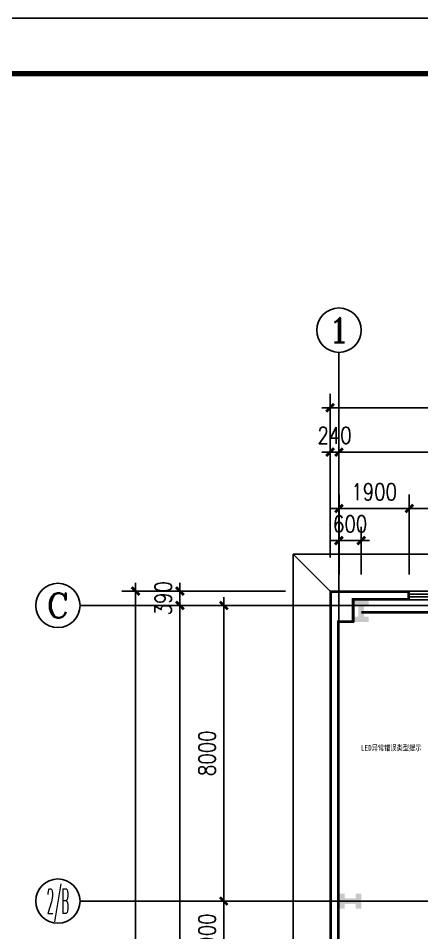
# Model space of a CAD drawing. Header units: millimetres. Extents: x 2509 to 128734, y 2492 to 91667.
# Drawn here: x 19550 to 30455, y 66885 to 91630 of the extents above; entities that cross this region are included whole.
import ezdxf
from ezdxf.enums import TextEntityAlignment as Align

# ---------------------------------------------------------------- set-up
doc = ezdxf.new("R2010")
doc.units = ezdxf.units.MM
doc.linetypes.add('CENTER', pattern=[50.8, 31.75, -6.35, 6.35, -6.35])
doc.linetypes.add('DOTE', pattern=[2.42, 2, -0.2, 0.02, -0.2])
for name, color, linetype in [('6文字层', 3, 'Continuous'), ('AXIS', 3, 'Continuous'), ('AXIS_TEXT', 7, 'Continuous'), ('COLUMN', 7, 'Continuous'), ('DOTE', 1, 'DOTE'), ('GROUND', 2, 'Continuous'), ('PUB_DIM', 3, 'Continuous'), ('PUB_WALL', 255, 'Continuous'), ('WALL', 4, 'Continuous'), ('WINDOW', 41, 'Continuous'), ('WINDOW_TEXT', 7, 'Continuous')]:
    doc.layers.add(name, color=color, linetype=linetype)
doc.styles.add('_SIMPLEX', font='SIMPLEX.shx', dxfattribs={"width": 0.8})
doc.styles.add('COMPLEX', font='COMPLEX')
doc.styles.add('DIM_FONT', font='SIMPLEX.shx', dxfattribs={"width": 0.8})
doc.styles.add('SIMPLEX', font='SIMPLEX.SHX')
doc.styles.add('宋体', font='', dxfattribs={"width": 0.8, "height": 4})
doc.styles.get('宋体').set_extended_font_data('SimSun')
doc.dimstyles.new('AXIS150', dxfattribs={"dimscale": 1.5, "dimtxt": 300, "dimasz": 1, "dimexe": 250, "dimexo": 300, "dimgap": 150, "dimtad": 1, "dimdec": 0, "dimzin": 0, "dimdsep": 46, "dimtxsty": 'DIM_FONT', "dimblk": '_DIMX', "dimcen": 2.5, "dimse1": 1, "dimse2": 1, "dimclrt": 7, "dimadec": 0, "dimazin": 0, "dimtfac": 1, "dimtdec": 0, "dimtix": 1, "dimtmove": 2, "dimatfit": 3, "dimldrblk": '_DIMX', "dimfxl": 1, "dimtolj": 1, "dimtzin": 0, "dimarcsym": 0})
doc.dimstyles.new('DIMN150', dxfattribs={"dimscale": 1.5, "dimtxt": 300, "dimasz": 1, "dimexe": 250, "dimexo": 300, "dimgap": 150, "dimtad": 1, "dimdec": 0, "dimzin": 0, "dimdsep": 46, "dimtxsty": 'DIM_FONT', "dimblk": '_DIMX', "dimcen": 2.5, "dimclrt": 7, "dimadec": 0, "dimazin": 0, "dimtfac": 1, "dimtdec": 0, "dimtix": 1, "dimtmove": 2, "dimatfit": 3, "dimldrblk": '_DIMX', "dimfxl": 1, "dimtolj": 1, "dimtzin": 0, "dimarcsym": 0})

# ---------------------------------------------------------------- blocks, each defined once
blk = doc.blocks.new('_DIMX')
blk.add_line((-150, 0), (150, 0))
at = {"const_width": 50}
blk.add_lwpolyline([(-70, -70), (70, 70)], dxfattribs=at)
blk = doc.blocks.new('*D79')
at = {"layer": 'AXIS', "color": 0, "lineweight": -2, "transparency": 16777216}
blk.add_line((33149, -256724), (33149, -280721), dxfattribs=at)
at = {"layer": 'DEFPOINTS', "color": 0, "transparency": 16777216}
for p in [(36449, -256722), (33149, -280722), (36449, -280722)]:
    blk.add_point(p, dxfattribs=at)
at = {"layer": 'AXIS', "color": 0, "lineweight": -2, "transparency": 16777216, "xscale": 1.5, "yscale": 1.5, "zscale": 1.5}
for p, rotation in [((33149, -256722), 90), ((33149, -280722), 270)]:
    blk.add_blockref('_DIMX', p, dxfattribs=dict(at, rotation=rotation))
at = {"layer": 'AXIS', "color": 7, "transparency": 16777216, "insert": (32699, -268722), "char_height": 450, "attachment_point": 5, "rotation": 90, "style": 'DIM_FONT'}
blk.add_mtext('\\A1;24000', dxfattribs=at)
blk = doc.blocks.new('*D78')
at = {"layer": 'AXIS', "color": 0, "lineweight": -2, "transparency": 16777216}
for p, q in [((35999, -256332), (31574, -256332)), ((31949, -256334), (31949, -305111)), ((35999, -305112), (31574, -305112))]:
    blk.add_line(p, q, dxfattribs=at)
at = {"layer": 'DEFPOINTS', "color": 0, "transparency": 16777216}
for p in [(36449, -256332), (31949, -305112), (36449, -305112)]:
    blk.add_point(p, dxfattribs=at)
at = {"layer": 'AXIS', "color": 0, "lineweight": -2, "transparency": 16777216, "xscale": 1.5, "yscale": 1.5, "zscale": 1.5}
for p, rotation in [((31949, -256332), 90), ((31949, -305112), 270)]:
    blk.add_blockref('_DIMX', p, dxfattribs=dict(at, rotation=rotation))
at = {"layer": 'AXIS', "color": 7, "transparency": 16777216, "insert": (31499, -280722), "char_height": 450, "attachment_point": 5, "rotation": 90, "style": 'DIM_FONT'}
blk.add_mtext('\\A1;48780', dxfattribs=at)
blk = doc.blocks.new('*D123')
at = {"layer": 'AXIS', "color": 0, "lineweight": -2, "transparency": 16777216}
for p, q in [((37209, -255422), (37209, -250997)), ((109689, -255422), (109689, -250997)), ((109687, -251372), (37210, -251372))]:
    blk.add_line(p, q, dxfattribs=at)
at = {"layer": 'DEFPOINTS', "color": 0, "transparency": 16777216}
for p in [(37209, -251372), (37209, -255872), (109689, -255872)]:
    blk.add_point(p, dxfattribs=at)
at = {"layer": 'AXIS', "color": 0, "lineweight": -2, "transparency": 16777216, "xscale": 1.5, "yscale": 1.5, "zscale": 1.5, "rotation": 180}
blk.add_blockref('_DIMX', (37209, -251372), dxfattribs=at)
at = {"layer": 'AXIS', "color": 0, "lineweight": -2, "transparency": 16777216, "xscale": 1.5, "yscale": 1.5, "zscale": 1.5}
blk.add_blockref('_DIMX', (109689, -251372), dxfattribs=at)
at = {"layer": 'AXIS', "color": 7, "transparency": 16777216, "insert": (73449, -250922), "char_height": 450, "attachment_point": 5, "style": 'DIM_FONT'}
blk.add_mtext('\\A1;72480', dxfattribs=at)
blk = doc.blocks.new('*D121')
at = {"layer": 'DEFPOINTS', "color": 0, "transparency": 16777216}
for p in [(34334, -256722), (37009, -256722), (37009, -264722)]:
    blk.add_point(p, dxfattribs=at)
at = {"layer": 'PUB_DIM', "color": 0, "lineweight": -2, "transparency": 16777216}
for p, q in [((36559, -256722), (33959, -256722)), ((34334, -264721), (34334, -256724)), ((36559, -264722), (33959, -264722))]:
    blk.add_line(p, q, dxfattribs=at)
at = {"layer": 'PUB_DIM', "color": 0, "lineweight": -2, "transparency": 16777216, "xscale": 1.5, "yscale": 1.5, "zscale": 1.5}
for p, rotation in [((34334, -256722), 90), ((34334, -264722), 270)]:
    blk.add_blockref('_DIMX', p, dxfattribs=dict(at, rotation=rotation))
at = {"layer": 'PUB_DIM', "color": 7, "transparency": 16777216, "insert": (33884, -260722), "char_height": 450, "attachment_point": 5, "rotation": 90, "style": 'DIM_FONT'}
blk.add_mtext('\\A1;8000', dxfattribs=at)
blk = doc.blocks.new('*D118')
at = {"layer": 'DEFPOINTS', "color": 0, "transparency": 16777216}
for p in [(34334, -264722), (37009, -264722), (37009, -266622)]:
    blk.add_point(p, dxfattribs=at)
at = {"layer": 'PUB_DIM', "color": 0, "lineweight": -2, "transparency": 16777216}
for p, q in [((36559, -264722), (33959, -264722)), ((34334, -266621), (34334, -264724)), ((36559, -266622), (33959, -266622))]:
    blk.add_line(p, q, dxfattribs=at)
at = {"layer": 'PUB_DIM', "color": 0, "lineweight": -2, "transparency": 16777216, "xscale": 1.5, "yscale": 1.5, "zscale": 1.5}
for p, rotation in [((34334, -264722), 90), ((34334, -266622), 270)]:
    blk.add_blockref('_DIMX', p, dxfattribs=dict(at, rotation=rotation))
at = {"layer": 'PUB_DIM', "color": 7, "transparency": 16777216, "insert": (33884, -265672), "char_height": 450, "attachment_point": 5, "rotation": 90, "style": 'DIM_FONT'}
blk.add_mtext('\\A1;1900', dxfattribs=at)
blk = doc.blocks.new('_AXISO')
blk.add_circle((0, 0), 0.5)
at = {"layer": 'AXIS_TEXT', "style": 'COMPLEX', "width": 1.041667}
blk.add_attdef('A', text='', height=0.56, dxfattribs=at).set_placement((-0.25, -0.28), (0.25, -0.28), align=Align.FIT)
blk = doc.blocks.new('*D116')
at = {"layer": 'AXIS', "color": 0, "lineweight": -2, "transparency": 16777216}
blk.add_line((45447, -252572), (37450, -252572), dxfattribs=at)
at = {"layer": 'DEFPOINTS', "color": 0, "transparency": 16777216}
for p in [(37449, -252572), (37449, -255872), (45449, -255872)]:
    blk.add_point(p, dxfattribs=at)
at = {"layer": 'AXIS', "color": 0, "lineweight": -2, "transparency": 16777216, "xscale": 1.5, "yscale": 1.5, "zscale": 1.5, "rotation": 180}
blk.add_blockref('_DIMX', (37449, -252572), dxfattribs=at)
at = {"layer": 'AXIS', "color": 0, "lineweight": -2, "transparency": 16777216, "xscale": 1.5, "yscale": 1.5, "zscale": 1.5}
blk.add_blockref('_DIMX', (45449, -252572), dxfattribs=at)
at = {"layer": 'AXIS', "color": 7, "transparency": 16777216, "insert": (41449, -252122), "char_height": 450, "attachment_point": 5, "style": 'DIM_FONT'}
blk.add_mtext('\\A1;8000', dxfattribs=at)
blk = doc.blocks.new('*D113')
at = {"layer": 'DEFPOINTS', "color": 0, "transparency": 16777216}
for p in [(39349, -254097), (37449, -256332), (39349, -256332)]:
    blk.add_point(p, dxfattribs=at)
at = {"layer": 'PUB_DIM', "color": 0, "lineweight": -2, "transparency": 16777216}
for p, q in [((37449, -255882), (37449, -253722)), ((39349, -255882), (39349, -253722)), ((37450, -254097), (39347, -254097))]:
    blk.add_line(p, q, dxfattribs=at)
at = {"layer": 'PUB_DIM', "color": 0, "lineweight": -2, "transparency": 16777216, "xscale": 1.5, "yscale": 1.5, "zscale": 1.5, "rotation": 180}
blk.add_blockref('_DIMX', (37449, -254097), dxfattribs=at)
at = {"layer": 'PUB_DIM', "color": 0, "lineweight": -2, "transparency": 16777216, "xscale": 1.5, "yscale": 1.5, "zscale": 1.5}
blk.add_blockref('_DIMX', (39349, -254097), dxfattribs=at)
at = {"layer": 'PUB_DIM', "color": 7, "transparency": 16777216, "insert": (38399, -253647), "char_height": 450, "attachment_point": 5, "style": 'DIM_FONT'}
blk.add_mtext('\\A1;1900', dxfattribs=at)
blk = doc.blocks.new('*D112')
at = {"layer": 'DEFPOINTS', "color": 0, "transparency": 16777216}
for p in [(43549, -254097), (39349, -256332), (43549, -256332)]:
    blk.add_point(p, dxfattribs=at)
at = {"layer": 'PUB_DIM', "color": 0, "lineweight": -2, "transparency": 16777216}
for p, q in [((39349, -255882), (39349, -253722)), ((43549, -255882), (43549, -253722)), ((39350, -254097), (43547, -254097))]:
    blk.add_line(p, q, dxfattribs=at)
at = {"layer": 'PUB_DIM', "color": 0, "lineweight": -2, "transparency": 16777216, "xscale": 1.5, "yscale": 1.5, "zscale": 1.5, "rotation": 180}
blk.add_blockref('_DIMX', (39349, -254097), dxfattribs=at)
at = {"layer": 'PUB_DIM', "color": 0, "lineweight": -2, "transparency": 16777216, "xscale": 1.5, "yscale": 1.5, "zscale": 1.5}
blk.add_blockref('_DIMX', (43549, -254097), dxfattribs=at)
at = {"layer": 'PUB_DIM', "color": 7, "transparency": 16777216, "insert": (41449, -253647), "char_height": 450, "attachment_point": 5, "style": 'DIM_FONT'}
blk.add_mtext('\\A1;4200', dxfattribs=at)
blk = doc.blocks.new('_WBLK')
for p, q in [((-0.5, 0.5), (0.5, 0.5)), ((0.5, 0.1667), (-0.5, 0.1667)), ((0.5, -0.1667), (-0.5, -0.1667)), ((-0.5, -0.5), (0.5, -0.5))]:
    blk.add_line(p, q)
at = {"layer": 'WINDOW_TEXT', "style": 'SIMPLEX', "flags": 9}
blk.add_attdef('A', text='', height=1, dxfattribs=at).set_placement((0, 1.5), align=Align.MIDDLE)
blk = doc.blocks.new('*D138')
at = {"layer": 'DEFPOINTS', "color": 0, "transparency": 16777216}
for p in [(37449, -254967), (37449, -256332), (38049, -256332)]:
    blk.add_point(p, dxfattribs=at)
at = {"layer": 'PUB_DIM', "color": 0, "lineweight": -2, "transparency": 16777216}
for p, q in [((37449, -255882), (37449, -254592)), ((38049, -255882), (38049, -254592)), ((37447, -254967), (37446, -254967)), ((38049, -254967), (37449, -254967)), ((38050, -254967), (38052, -254967))]:
    blk.add_line(p, q, dxfattribs=at)
at = {"layer": 'PUB_DIM', "color": 0, "lineweight": -2, "transparency": 16777216, "xscale": 1.5, "yscale": 1.5, "zscale": 1.5}
blk.add_blockref('_DIMX', (37449, -254967), dxfattribs=at)
at = {"layer": 'PUB_DIM', "color": 0, "lineweight": -2, "transparency": 16777216, "xscale": 1.5, "yscale": 1.5, "zscale": 1.5, "rotation": 180}
blk.add_blockref('_DIMX', (38049, -254967), dxfattribs=at)
at = {"layer": 'PUB_DIM', "color": 7, "transparency": 16777216, "insert": (37749, -254517), "char_height": 450, "attachment_point": 5, "style": 'DIM_FONT'}
blk.add_mtext('\\A1;600', dxfattribs=at)
blk = doc.blocks.new('*D134')
at = {"layer": 'AXIS', "color": 0, "lineweight": -2, "transparency": 16777216}
for p, q in [((33149, -256331), (33149, -256329)), ((33149, -256332), (33149, -256722)), ((33149, -256724), (33149, -256725))]:
    blk.add_line(p, q, dxfattribs=at)
at = {"layer": 'DEFPOINTS', "color": 0, "transparency": 16777216}
for p in [(36449, -256332), (33149, -256722), (36449, -256722)]:
    blk.add_point(p, dxfattribs=at)
at = {"layer": 'AXIS', "color": 0, "lineweight": -2, "transparency": 16777216, "xscale": 1.5, "yscale": 1.5, "zscale": 1.5}
for p, rotation in [((33149, -256332), 270), ((33149, -256722), 90)]:
    blk.add_blockref('_DIMX', p, dxfattribs=dict(at, rotation=rotation))
at = {"layer": 'AXIS', "color": 7, "transparency": 16777216, "insert": (32699, -256527), "char_height": 450, "attachment_point": 5, "rotation": 90, "style": 'DIM_FONT'}
blk.add_mtext('\\A1;390', dxfattribs=at)
blk = doc.blocks.new('*D132')
at = {"layer": 'AXIS', "color": 0, "lineweight": -2, "transparency": 16777216}
for p, q in [((37207, -252572), (37206, -252572)), ((37449, -252572), (37209, -252572)), ((37450, -252572), (37452, -252572))]:
    blk.add_line(p, q, dxfattribs=at)
at = {"layer": 'DEFPOINTS', "color": 0, "transparency": 16777216}
for p in [(37209, -252572), (37209, -255872), (37449, -255872)]:
    blk.add_point(p, dxfattribs=at)
at = {"layer": 'AXIS', "color": 0, "lineweight": -2, "transparency": 16777216, "xscale": 1.5, "yscale": 1.5, "zscale": 1.5}
blk.add_blockref('_DIMX', (37209, -252572), dxfattribs=at)
at = {"layer": 'AXIS', "color": 0, "lineweight": -2, "transparency": 16777216, "xscale": 1.5, "yscale": 1.5, "zscale": 1.5, "rotation": 180}
blk.add_blockref('_DIMX', (37449, -252572), dxfattribs=at)
at = {"layer": 'AXIS', "color": 7, "transparency": 16777216, "insert": (37329, -252122), "char_height": 450, "attachment_point": 5, "style": 'DIM_FONT'}
blk.add_mtext('\\A1;240', dxfattribs=at)
blk = doc.blocks.new('12号建筑底图')
at = {"layer": 'COLUMN'}
h = blk.add_hatch(color=256, dxfattribs=at)
h.paths.add_polyline_path([(38048.7, -256572.4), (37848.7, -256572.4), (37848.7, -256720.8), (37973.7, -256720.8), (37973.7, -256872.4), (38048.7, -256872.4)])
h.paths.add_polyline_path([(38248.7, -256572.4), (38048.7, -256572.4), (38048.7, -256872.4), (38123.7, -256872.4), (38123.7, -256722.4), (38248.7, -256722.4)])
h.paths.add_polyline_path([(38123.7, -256872.4), (38048.7, -256872.4), (38048.7, -257172.4), (38248.7, -257172.4), (38248.7, -257022.4), (38123.7, -257022.4)])
h.paths.add_polyline_path([(38048.7, -256872.4), (37973.7, -256872.4), (37973.7, -257022.4), (37848.7, -257022.4), (37848.7, -257172.4), (38048.7, -257172.4)])
h = blk.add_hatch(color=256, dxfattribs=at)
h.paths.add_polyline_path([(38048.7, -264722.4), (38048.7, -264522.4), (37900.3, -264522.4), (37900.3, -264647.4), (37748.7, -264647.4), (37748.7, -264722.4)])
h.paths.add_polyline_path([(38048.7, -264922.4), (38048.7, -264722.4), (37748.7, -264722.4), (37748.7, -264797.4), (37898.7, -264797.4), (37898.7, -264922.4)])
h.paths.add_polyline_path([(37748.7, -264797.4), (37748.7, -264722.4), (37448.7, -264722.4), (37448.7, -264922.4), (37598.7, -264922.4), (37598.7, -264797.4)])
h.paths.add_polyline_path([(37748.7, -264722.4), (37748.7, -264647.4), (37598.7, -264647.4), (37598.7, -264522.4), (37448.7, -264522.4), (37448.7, -264722.4)])
at = {"layer": 'AXIS'}
for p, q in [((37448.7, -249872.4), (37448.7, -255872.4)), ((30448.7, -256722.4), (36448.7, -256722.4))]:
    blk.add_line(p, q, dxfattribs=at)
at = {"layer": 'COLUMN', "linetype": 'DOTE', "const_width": 75}
blk.add_lwpolyline([(38048.7, -256910.8), (45448.7, -256910.8)], dxfattribs=at)
at = {"layer": 'DOTE'}
for p, q in [((37448.7, -305572.4), (37448.7, -255872.4)), ((36448.7, -256722.4), (110448.7, -256722.4)), ((36448.7, -264722.4), (110448.7, -264722.4))]:
    blk.add_line(p, q, dxfattribs=at)
at = {"layer": 'GROUND'}
for p, q in [((36208.7, -266122.4), (36208.7, -255332.4)), ((36208.7, -255332.4), (54848.7, -255332.4)), ((36208.7, -255332.4), (37208.7, -256332.4))]:
    blk.add_line(p, q, dxfattribs=at)
at = {"layer": 'PUB_DIM'}
blk.add_line((30448.7, -264722.4), (36448.7, -264722.4), dxfattribs=at)
at = {"layer": 'PUB_WALL'}
blk.add_lwpolyline([(37820.6, -256547.4, 50, 50, 0), (37820.6, -257147.7, 50, 50, 0), (37423.7, -257147.7, 50, 50, 0), (37423.7, -266597.4, 50, 50, 0), (37233.7, -266597.4, 50, 50, 0), (37233.7, -256357.4, 50, 50, 0), (39323.7, -256357.4, 50, 50, 0), (39323.7, -256547.4, 50, 50, 0)], format="xyseb", close=True, dxfattribs=at)
at = {"layer": 'WALL'}
for p, q in [((39348.7, -256332.4), (37208.7, -256332.4)), ((37208.7, -256332.4), (37208.7, -266622.4)), ((39348.7, -256332.4), (39348.7, -256572.4)), ((37845.6, -256572.4), (37845.6, -257172.7)), ((39348.7, -256572.4), (37845.6, -256572.4)), ((37845.6, -257172.7), (37448.7, -257172.7)), ((37448.7, -257172.7), (37448.7, -266622.4))]:
    blk.add_line(p, q, dxfattribs=at)
at = {"layer": 'AXIS'}
ref = blk.add_blockref('_AXISO', (37448.7, -249272.4), dxfattribs=dict(at, xscale=1200, yscale=1200, zscale=1200))
ref.add_attrib('A', '1', dxfattribs={"layer": 'AXIS_TEXT', "height": 672, "style": 'COMPLEX', "width": 2.083333}).set_placement((37148.7, -249608.4), (37748.7, -249608.4), align=Align.FIT)
ref = blk.add_blockref('_AXISO', (29848.7, -256722.4), dxfattribs=dict(at, xscale=1200, yscale=1200, zscale=1200))
ref.add_attrib('A', 'C', dxfattribs={"layer": 'AXIS_TEXT', "height": 672, "style": 'COMPLEX', "width": 1.25}).set_placement((29548.7, -257058.4), (30148.7, -257058.4), align=Align.FIT)
ref = blk.add_blockref('_AXISO', (29848.7, -264722.4), dxfattribs=dict(at, xscale=1200, yscale=1200, zscale=1200))
ref.add_attrib('A', '2/B', dxfattribs={"layer": 'AXIS_TEXT', "height": 672, "style": 'COMPLEX', "width": 0.317797}).set_placement((29548.7, -265058.4), (30148.7, -265058.4), align=Align.FIT)
at = {"layer": 'WINDOW'}
ref = blk.add_blockref('_WBLK', (41448.7, -256452.4), dxfattribs=dict(at, xscale=4200, yscale=240.0000000000582, zscale=4200))
ref.add_attrib('A', 'C-1', dxfattribs={"layer": 'WINDOW_TEXT', "height": 450, "style": '_SIMPLEX', "width": 0.8, "flags": 8}).set_placement((41448.7, -255882.4), align=Align.MIDDLE)
at = {"layer": 'AXIS_TEXT', "style": 'COMPLEX', "width": 0.736842}
blk.add_attdef('N', text='', height=900, dxfattribs=at).set_placement((122812.3, -249273.3), (123412.3, -249273.3), align=Align.FIT)
at = {"layer": 'AXIS'}
for p1, p2, distance, dimstyle, picture, middle in [((109688.7, -255872.4), (37208.7, -255872.4), -4500, 'DIMN150', '*D123', (73448.7, -250922.4)), ((36448.7, -256332.4), (36448.7, -305112.4), -4500, 'DIMN150', '*D78', (31498.7, -280722.4)), ((36448.7, -256332.4), (36448.7, -256722.4), -3300, 'AXIS150', '*D134', (32698.7, -256527.4)), ((36448.7, -256722.4), (36448.7, -280722.4), -3300, 'AXIS150', '*D79', (32698.7, -268722.4))]:
    dim = blk.add_aligned_dim(p1=p1, p2=p2, distance=distance, dimstyle=dimstyle, dxfattribs=at)
    dim.commit()
    dim.dimension.update_dxf_attribs({"geometry": picture, "text_midpoint": middle})
for base, p1, p2, picture, middle in [((37208.7, -252572.4), (37448.7, -255872.4), (37208.7, -255872.4), '*D132', (37328.7, -252122.4)), ((37448.7, -252572.4), (45448.7, -255872.4), (37448.7, -255872.4), '*D116', (41448.7, -252122.4))]:
    dim = blk.add_linear_dim(base=base, p1=p1, p2=p2, dimstyle='AXIS150', dxfattribs=at)
    dim.commit()
    dim.dimension.update_dxf_attribs({"geometry": picture, "text_midpoint": middle})
at = {"layer": 'PUB_DIM'}
for p1, p2, distance, picture, middle in [((37448.6, -256332.4), (39348.6, -256332.4), 2235.1, '*D113', (38398.6, -253647.3)), ((39348.6, -256332.4), (43548.6, -256332.4), 2235.1, '*D112', (41448.6, -253647.3)), ((38048.7, -256332.4), (37448.7, -256332.4), -1365.7, '*D138', (37748.7, -254516.7)), ((37008.7, -264722.5), (37008.7, -256722.5), 2674.2, '*D121', (33884.5, -260722.5)), ((37008.7, -266622.5), (37008.7, -264722.5), 2674.2, '*D118', (33884.5, -265672.5))]:
    dim = blk.add_aligned_dim(p1=p1, p2=p2, distance=distance, dimstyle='DIMN150', dxfattribs=at)
    dim.commit()
    dim.dimension.update_dxf_attribs({"geometry": picture, "text_midpoint": middle})

msp = doc.modelspace()

# ---------------------------------------------------------------- linework, layer by layer
msp.add_lwpolyline([(2509.29, 2529.917), (128659.29, 2529.917), (128659.29, 91629.917), (2509.29, 91629.917)], close=True)
at = {"color": 0, "const_width": 150}
msp.add_lwpolyline([(6259.29, 4029.917), (127159.29, 4029.917), (127159.29, 90129.917), (6259.29, 90129.917)], close=True, dxfattribs=at)

# ---------------------------------------------------------------- block references
at = {"linetype": 'CENTER'}
msp.add_blockref('12号建筑底图', (-9229.066, 332462.656), dxfattribs=at)

# ---------------------------------------------------------------- texts
at = {"layer": '6文字层', "linetype": 'CENTER', "style": '宋体', "width": 0.8}
msp.add_text('LED异常错误类型提示', height=150, dxfattribs=at).set_placement((28810.934, 71812.656))

doc.saveas('drawing.dxf')
